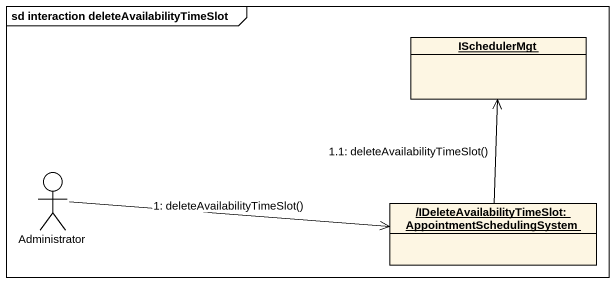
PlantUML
@startuml
mainframe sd interaction deleteAvailabilityTimeSlot
allowmixing
hide circle
hide empty members
object ISchedulerMgt
actor Administrator
object "/IDeleteAvailabilityTimeSlot:AppointmentSchedulingSystem" as IDeleteAvailabilityTimeSlot
Administrator -right-> IDeleteAvailabilityTimeSlot : 1: deleteAvailabilityTimeSlot()
IDeleteAvailabilityTimeSlot -up-> ISchedulerMgt : 1.1: deleteAvailabilityTimeSlot()
@enduml
